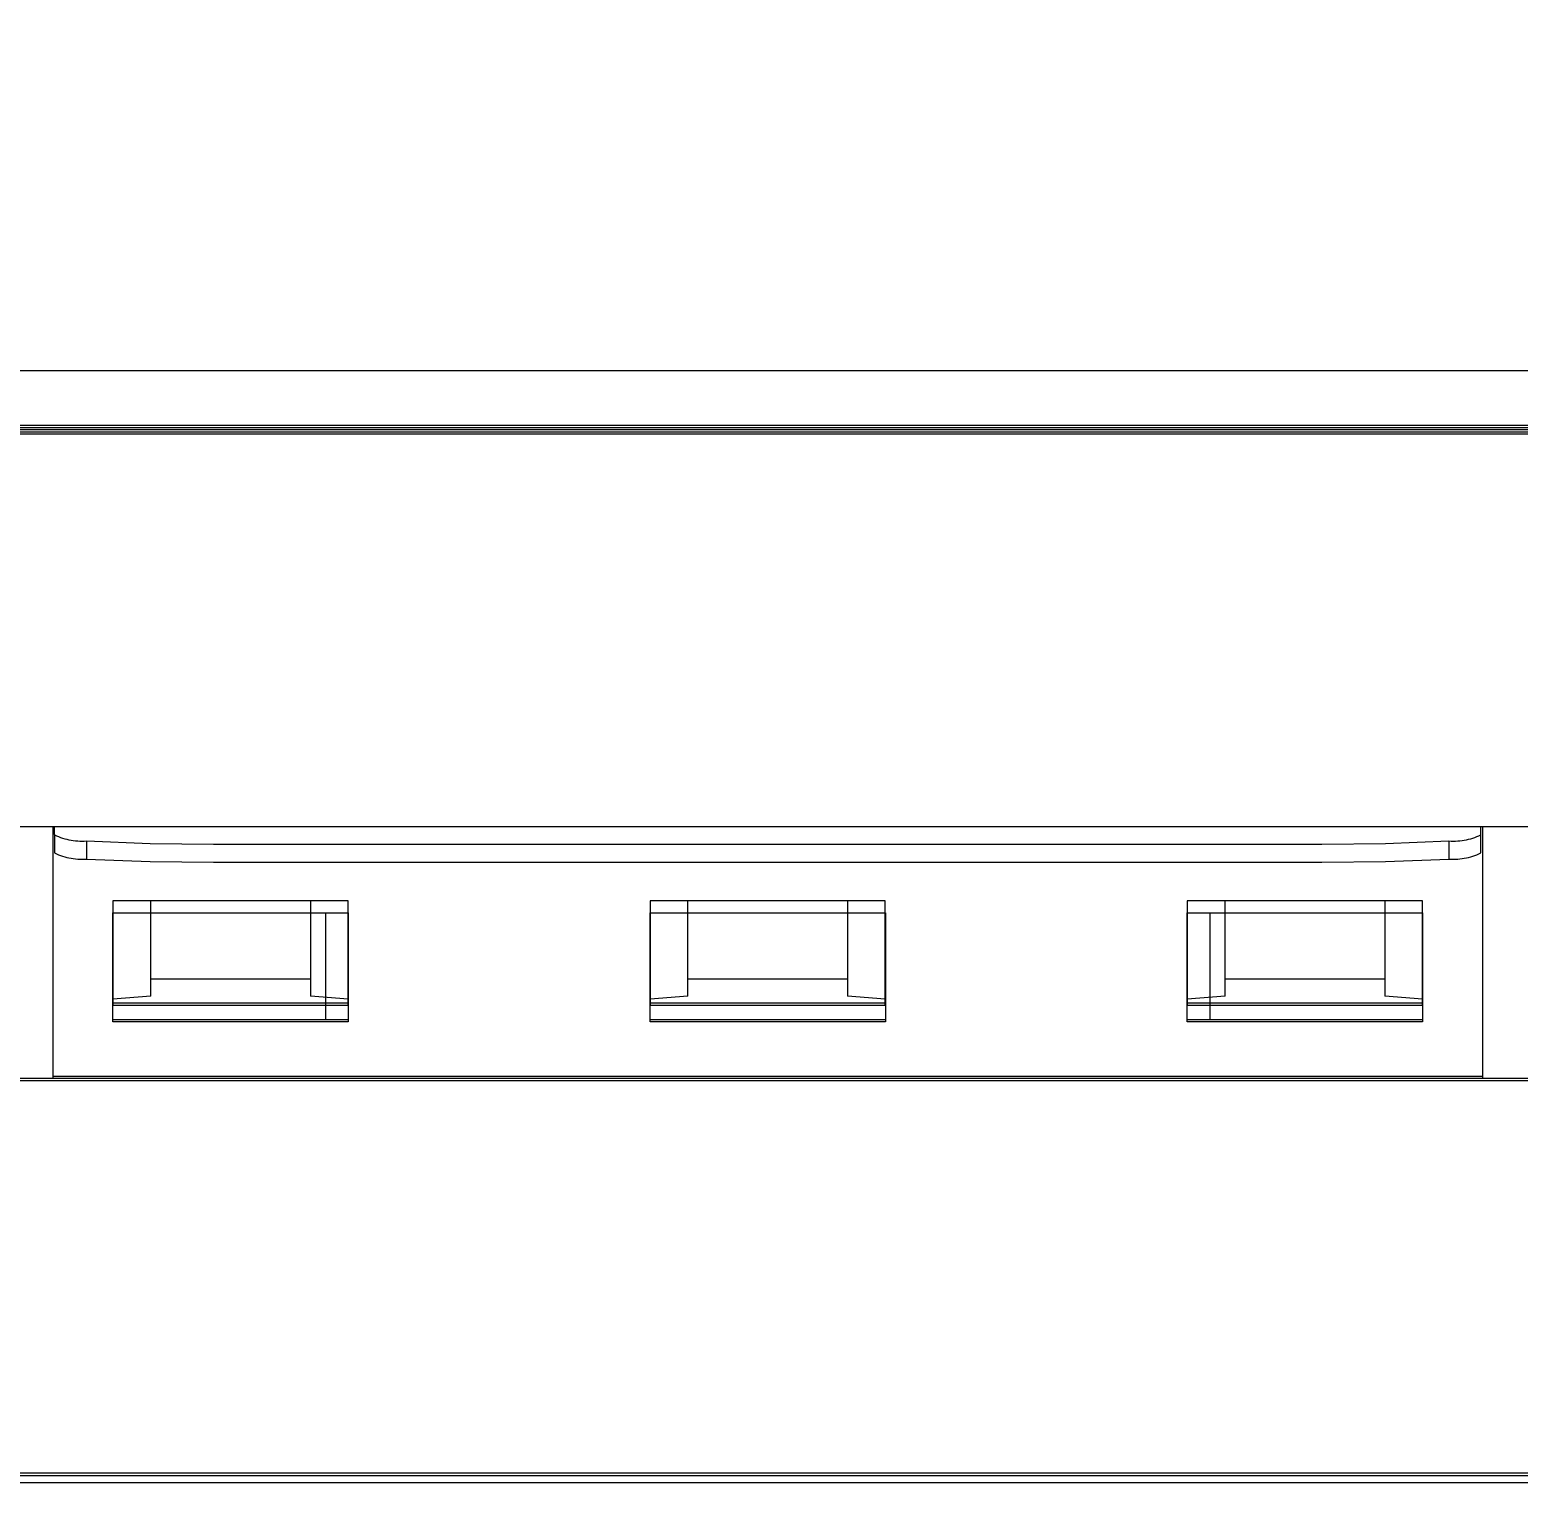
# Model space of a CAD drawing. Header units: inches. Extents: x -10 to 196, y -2 to 124.
# Drawn here: x 57.296 to 60.514, y 109.433 to 112.628 of the extents above; entities that cross this region are included whole.
import ezdxf

# ---------------------------------------------------------------- set-up
doc = ezdxf.new("R2010")
doc.units = ezdxf.units.IN
doc.layers.add('ZANO_R', color=7, linetype='Continuous', lineweight=0)
doc.layers.add('ZANO_W', color=1, linetype='Continuous', lineweight=0)
doc.styles.get("Standard").update_dxf_attribs({"font": 'arial.ttf'})
doc.dimstyles.new('amerykanie', dxfattribs={"dimtxt": 50, "dimasz": 50, "dimexe": 0.5, "dimexo": 0.5, "dimgap": 1, "dimtad": 1, "dimdec": 0, "dimzin": 0, "dimlunit": 5, "dimtxsty": 'Standard', "dimcen": 0.09, "dimclrd": 1, "dimclre": 1, "dimclrt": 1, "dimazin": 0, "dimtfac": 1, "dimtdec": 0, "dimtmove": 0, "dimatfit": 3, "dimfxl": 1, "dimtzin": 0, "dimarcsym": 1})

# ---------------------------------------------------------------- blocks, each defined once
blk = doc.blocks.new('*D387')
at = {"layer": 'ZANO_W', "color": 1, "lineweight": -2}
blk.add_arc((159.9897, 95.288), 5.9376, 93.97094, 170.33898, dxfattribs=at)
at = {"layer": 'ZANO_W', "color": 1}
for points in [[(159.576, 101.0448), (159.581, 101.3781), (160.5784, 101.1964)], [(153.9702, 96.2985), (154.3023, 96.2704), (154.052, 95.288)]]:
    blk.add_solid(points, dxfattribs=at)
at = {"layer": 'ZANO_W', "color": 1, "insert": (155.1052, 100.6833), "char_height": 1.625, "attachment_point": 5, "rotation": 42.155}
blk.add_mtext("95%%d41'", dxfattribs=at)

msp = doc.modelspace()

# ---------------------------------------------------------------- linework, layer by layer
at = {"layer": 'ZANO_R'}
for p, q in [((54.09893, 111.89152), (57.54012, 111.89152)), ((57.54012, 111.89152), (57.73698, 111.89152)), ((57.73698, 111.89152), (61.17818, 111.89152)), ((61.19031, 111.77293), (56.59251, 111.77293)), ((61.19031, 111.76813), (56.59251, 111.76813)), ((61.19031, 111.7635), (56.59251, 111.7635)), ((61.19031, 111.75886), (56.59251, 111.75886)), ((61.19031, 111.75423), (56.59251, 111.75423)), ((57.17874, 110.90642), (60.60408, 110.90642)), ((57.34607, 110.36155), (57.34607, 110.90642)), ((57.34922, 110.88927), (57.34922, 110.90642)), ((60.4336, 110.88927), (60.4336, 110.90642)), ((60.43675, 110.90642), (60.43675, 110.36155)), ((57.34922, 110.88927), (57.34922, 110.8883)), ((57.34922, 110.8883), (57.35354, 110.88632)), ((57.34922, 110.88785), (57.34922, 110.84905)), ((57.35354, 110.88632), (57.35792, 110.8845)), ((57.35792, 110.8845), (57.36236, 110.88283)), ((57.36236, 110.88283), (57.36686, 110.88131)), ((57.36686, 110.88131), (57.37141, 110.87995)), ((57.37141, 110.87995), (57.376, 110.87875)), ((57.376, 110.87875), (57.38063, 110.8777)), ((57.38063, 110.8777), (57.3853, 110.87682)), ((57.3853, 110.87682), (57.38999, 110.8761)), ((57.38999, 110.8761), (57.3947, 110.87554)), ((57.3947, 110.87554), (57.39943, 110.87514)), ((57.39943, 110.87514), (57.40418, 110.87491)), ((57.40418, 110.87491), (57.40892, 110.87484)), ((57.40892, 110.87484), (57.41367, 110.87493)), ((57.41367, 110.87493), (57.41841, 110.87519)), ((57.41841, 110.87519), (57.41841, 110.83594)), ((57.41841, 110.87519), (57.55587, 110.86986)), ((57.55587, 110.86986), (57.69343, 110.86826)), ((60.08939, 110.86826), (60.22694, 110.86986)), ((60.22694, 110.86986), (60.36441, 110.87519)), ((60.36441, 110.87519), (60.36441, 110.83594)), ((60.36441, 110.87519), (60.36915, 110.87493)), ((60.36915, 110.87493), (60.37389, 110.87484)), ((60.37389, 110.87484), (60.37864, 110.87491)), ((60.37864, 110.87491), (60.38338, 110.87514)), ((60.38338, 110.87514), (60.38811, 110.87554)), ((60.38811, 110.87554), (60.39283, 110.8761)), ((60.39283, 110.8761), (60.39752, 110.87682)), ((60.39752, 110.87682), (60.40218, 110.8777)), ((60.40218, 110.8777), (60.40681, 110.87875)), ((60.40681, 110.87875), (60.41141, 110.87995)), ((60.41141, 110.87995), (60.41596, 110.88131)), ((60.41596, 110.88131), (60.42045, 110.88283)), ((60.42045, 110.88283), (60.4249, 110.8845)), ((60.4249, 110.8845), (60.42928, 110.88632)), ((60.42928, 110.88632), (60.4336, 110.8883)), ((60.4336, 110.8883), (60.4336, 110.88927)), ((60.4336, 110.84905), (60.4336, 110.88785)), ((57.34922, 110.84905), (57.35354, 110.84707)), ((57.35354, 110.84707), (57.35792, 110.84525)), ((57.35792, 110.84525), (57.36236, 110.84358)), ((57.36236, 110.84358), (57.36686, 110.84206)), ((57.36686, 110.84206), (57.37141, 110.8407)), ((57.37141, 110.8407), (57.376, 110.8395)), ((57.376, 110.8395), (57.38063, 110.83845)), ((57.38063, 110.83845), (57.3853, 110.83757)), ((57.3853, 110.83757), (57.38999, 110.83685)), ((57.69343, 110.86826), (60.08939, 110.86826)), ((60.39283, 110.83685), (60.39752, 110.83757)), ((60.39752, 110.83757), (60.40218, 110.83845)), ((60.40218, 110.83845), (60.40681, 110.8395)), ((60.40681, 110.8395), (60.41141, 110.8407)), ((60.41141, 110.8407), (60.41596, 110.84206)), ((60.41596, 110.84206), (60.42045, 110.84358)), ((60.42045, 110.84358), (60.4249, 110.84525)), ((60.4249, 110.84525), (60.42928, 110.84707)), ((60.42928, 110.84707), (60.4336, 110.84905)), ((57.38999, 110.83685), (57.3947, 110.83629)), ((57.3947, 110.83629), (57.39943, 110.83589)), ((57.39943, 110.83589), (57.40418, 110.83566)), ((57.40418, 110.83566), (57.40892, 110.83559)), ((57.40892, 110.83559), (57.41367, 110.83568)), ((57.41367, 110.83568), (57.41841, 110.83594)), ((57.41841, 110.83594), (57.55587, 110.83061)), ((57.55587, 110.83061), (57.69343, 110.82901)), ((57.69343, 110.82901), (60.08939, 110.82901)), ((60.08939, 110.82901), (60.22694, 110.83061)), ((60.22694, 110.83061), (60.36441, 110.83594)), ((60.36441, 110.83594), (60.36915, 110.83568)), ((60.36915, 110.83568), (60.37389, 110.83559)), ((60.37389, 110.83559), (60.37864, 110.83566)), ((60.37864, 110.83566), (60.38338, 110.83589)), ((60.38338, 110.83589), (60.38811, 110.83629)), ((60.38811, 110.83629), (60.39283, 110.83685)), ((57.98428, 110.74592), (57.4756, 110.74592)), ((57.4756, 110.74592), (57.4756, 110.52031)), ((57.55726, 110.53952), (57.55726, 110.74592)), ((57.90263, 110.74592), (57.90263, 110.53952)), ((57.98428, 110.52031), (57.98428, 110.74592)), ((59.14524, 110.74592), (58.63707, 110.74592)), ((58.63707, 110.74592), (58.63707, 110.52031)), ((58.71872, 110.53952), (58.71872, 110.74592)), ((59.06409, 110.74592), (59.06409, 110.53952)), ((59.14524, 110.52031), (59.14524, 110.74592)), ((59.79853, 110.74592), (59.79853, 110.52031)), ((60.30721, 110.74592), (59.79853, 110.74592)), ((59.88019, 110.53952), (59.88019, 110.74592)), ((60.22556, 110.74592), (60.22556, 110.53952)), ((60.30721, 110.52031), (60.30721, 110.74592)), ((57.4756, 110.71944), (57.98428, 110.71944)), ((57.4756, 110.48394), (57.4756, 110.71944)), ((57.93561, 110.48857), (57.93561, 110.71944)), ((57.98428, 110.71944), (57.98428, 110.48394)), ((58.63707, 110.71944), (59.14575, 110.71944)), ((58.63707, 110.48394), (58.63707, 110.71944)), ((59.14575, 110.71944), (59.14575, 110.48394)), ((59.79853, 110.71944), (60.30721, 110.71944)), ((59.79853, 110.48394), (59.79853, 110.71944)), ((59.84721, 110.71944), (59.84721, 110.48857)), ((60.30721, 110.71944), (60.30721, 110.48394)), ((57.90263, 110.57617), (57.55726, 110.57617)), ((59.06409, 110.57617), (58.71872, 110.57617)), ((60.22556, 110.57617), (59.88019, 110.57617)), ((57.55726, 110.53952), (57.4756, 110.53311)), ((57.4756, 110.52495), (57.98428, 110.52495)), ((57.4756, 110.52031), (57.98428, 110.52031)), ((57.98428, 110.53311), (57.90263, 110.53952)), ((58.71872, 110.53952), (58.63707, 110.53311)), ((58.63707, 110.52495), (59.14524, 110.52495)), ((58.63707, 110.52031), (59.14524, 110.52031)), ((59.14524, 110.53315), (59.06409, 110.53952)), ((59.88019, 110.53952), (59.79853, 110.53311)), ((59.79853, 110.52495), (60.30721, 110.52495)), ((59.79853, 110.52031), (60.30721, 110.52031)), ((60.30721, 110.53311), (60.22556, 110.53952)), ((57.98428, 110.48857), (57.4756, 110.48857)), ((57.98428, 110.48394), (57.4756, 110.48394)), ((59.14575, 110.48857), (58.63707, 110.48857)), ((59.14575, 110.48394), (58.63707, 110.48394)), ((60.30721, 110.48857), (59.79853, 110.48857)), ((60.30721, 110.48394), (59.79853, 110.48394)), ((60.60408, 110.36155), (57.17874, 110.36155)), ((60.60408, 110.35692), (57.17874, 110.35692)), ((60.43675, 110.36618), (57.34607, 110.36618)), ((56.59251, 109.50911), (61.19031, 109.50911)), ((56.59251, 109.50339), (61.19031, 109.50339)), ((56.59251, 109.48856), (61.19031, 109.48856))]:
    msp.add_line(p, q, dxfattribs=at)

# ---------------------------------------------------------------- dimensions: what is measured, and where the dimension line sits
at = {"layer": 'ZANO_W'}
dim = msp.add_angular_dim_2l(base=(157.36756, 100.61533), line1=((2.04347, 95.28803), (194.03215, 95.28803)), line2=((159.99227, 95.31398), (161.71743, 112.62819)), dimstyle='amerykanie', override={"dimtxt": 1.625, "dimasz": 1, "dimgap": 0.5, "dimdec": 4, "dimaunit": 1, "dimadec": 1, "dimtdec": 4, "dimtmove": 1, "dimfrac": 2}, dxfattribs=at)
dim.commit()
dim.dimension.update_dxf_attribs({"geometry": '*D387', "text_midpoint": (155.10523, 100.68335)})

doc.saveas('drawing.dxf')
